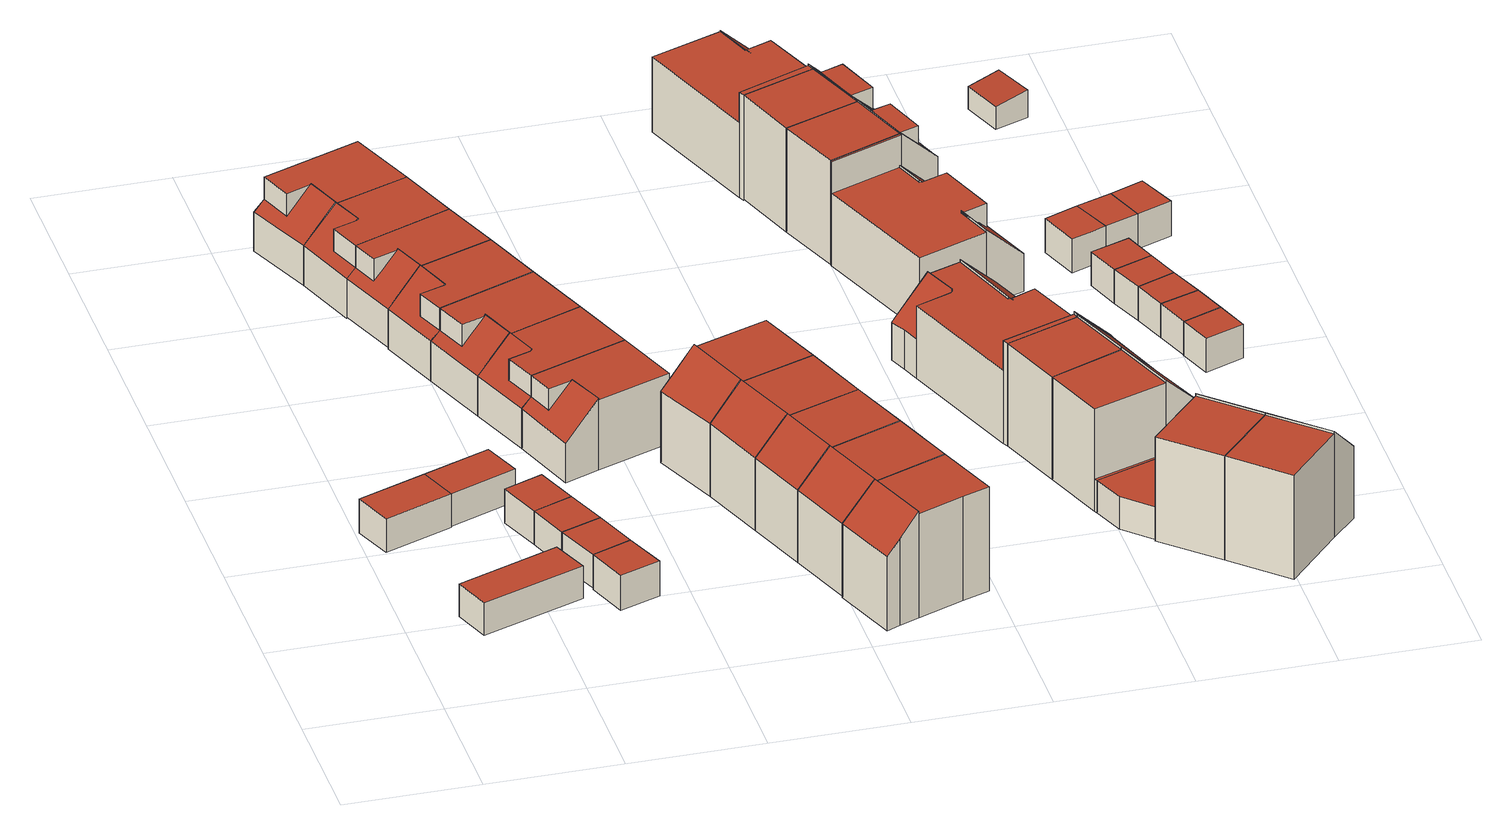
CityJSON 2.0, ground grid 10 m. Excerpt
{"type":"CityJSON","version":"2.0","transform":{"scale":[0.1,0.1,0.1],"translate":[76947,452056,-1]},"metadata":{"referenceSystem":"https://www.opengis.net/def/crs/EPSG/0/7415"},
"CityObjects":{
"building1":{"type":"Building","attributes":{"Volume":45.71,"Dakoppervlakte":16.82,"Muuroppervlakte":46.21,"Vloeroppervlakte":16.82,"hoogte_Z_max_in_m_NAP":2.34,"GEB_DOEL":"onbekend","dateOfConstruction":"1982-01-01","measuredHeight":2.72},"geometry":[{"type":"Solid","lod":"2","boundaries":[[[[0,1,2,3]],[[4,5,6,7]],[[3,5,4,0]],[[3,2,6,5]],[[6,2,1,7]],[[0,4,7,1]]]],"semantics":{"surfaces":[{"type":"GroundSurface"},{"type":"RoofSurface"},{"type":"WallSurface"}],"values":[[0,1,2,2,2,2]]}}]},
"building2":{"type":"Building","attributes":{"Volume":64.78,"Dakoppervlakte":24.63,"Muuroppervlakte":58.87,"Vloeroppervlakte":24.63,"hoogte_Z_max_in_m_NAP":2.29,"GEB_DOEL":"onbekend","dateOfConstruction":"1982-01-01","measuredHeight":2.63},"geometry":[{"type":"Solid","lod":"2","boundaries":[[[[8,9,10,11]],[[12,13,14,15]],[[10,15,14,11]],[[10,9,12,15]],[[8,13,12,9]],[[8,11,14,13]]]],"semantics":{"surfaces":[{"type":"GroundSurface"},{"type":"RoofSurface"},{"type":"WallSurface"}],"values":[[0,1,2,2,2,2]]}}]},
"building3":{"type":"Building","attributes":{"Volume":45.3,"Dakoppervlakte":16.83,"Muuroppervlakte":45.79,"Vloeroppervlakte":16.83,"hoogte_Z_max_in_m_NAP":2.34,"GEB_DOEL":"onbekend","dateOfConstruction":"1982-01-01","measuredHeight":2.69},"geometry":[{"type":"Solid","lod":"2","boundaries":[[[[16,17,18,19]],[[20,21,4,7]],[[19,21,20,16]],[[18,4,21,19]],[[17,7,4,18]],[[7,17,16,20]]]],"semantics":{"surfaces":[{"type":"GroundSurface"},{"type":"RoofSurface"},{"type":"WallSurface"}],"values":[[0,1,2,2,2,2]]}}]},
"building4":{"type":"Building","attributes":{"Volume":28.75,"Dakoppervlakte":10.76,"Muuroppervlakte":35.09,"Vloeroppervlakte":10.76,"hoogte_Z_max_in_m_NAP":2.36,"GEB_DOEL":"onbekend","dateOfConstruction":"1982-01-01","measuredHeight":2.67},"geometry":[{"type":"Solid","lod":"2","boundaries":[[[[22,23,24,25]],[[26,27,28,29]],[[22,25,27,26]],[[25,24,28,27]],[[28,24,23,29]],[[23,22,26,29]]]],"semantics":{"surfaces":[{"type":"GroundSurface"},{"type":"RoofSurface"},{"type":"WallSurface"}],"values":[[0,1,2,2,2,2]]}}]},
"building5":{"type":"Building","attributes":{"Volume":28.26,"Dakoppervlakte":10.55,"Muuroppervlakte":34.82,"Vloeroppervlakte":10.55,"hoogte_Z_max_in_m_NAP":2.36,"GEB_DOEL":"onbekend","dateOfConstruction":"1982-01-01","measuredHeight":2.68},"geometry":[{"type":"Solid","lod":"2","boundaries":[[[[25,24,30,31]],[[32,33,28,27]],[[31,30,33,32]],[[24,28,33,30]],[[25,27,28,24]],[[27,25,31,32]]]],"semantics":{"surfaces":[{"type":"GroundSurface"},{"type":"RoofSurface"},{"type":"WallSurface"}],"values":[[0,1,2,2,2,2]]}}]},
"building6":{"type":"Building","attributes":{"Volume":29.36,"Dakoppervlakte":10.89,"Muuroppervlakte":35.63,"Vloeroppervlakte":10.89,"hoogte_Z_max_in_m_NAP":2.36,"GEB_DOEL":"onbekend","dateOfConstruction":"1982-01-01","measuredHeight":2.7},"geometry":[{"type":"Solid","lod":"2","boundaries":[[[[34,31,30,35]],[[36,33,32,37]],[[34,35,36,37]],[[30,33,36,35]],[[31,32,33,30]],[[31,34,37,32]]]],"semantics":{"surfaces":[{"type":"GroundSurface"},{"type":"RoofSurface"},{"type":"WallSurface"}],"values":[[0,1,2,2,2,2]]}}]},
"building7":{"type":"Building","attributes":{"Volume":28.22,"Dakoppervlakte":10.41,"Muuroppervlakte":34.99,"Vloeroppervlakte":10.42,"hoogte_Z_max_in_m_NAP":2.36,"GEB_DOEL":"onbekend","dateOfConstruction":"1982-01-01","measuredHeight":2.71},"geometry":[{"type":"Solid","lod":"2","boundaries":[[[[38,39,40,41]],[[37,42,43,36]],[[37,38,41,42]],[[41,40,43,42]],[[39,36,43,40]],[[39,38,37,36]]]],"semantics":{"surfaces":[{"type":"GroundSurface"},{"type":"RoofSurface"},{"type":"WallSurface"}],"values":[[0,1,2,2,2,2]]}}]},
"building8":{"type":"Building","attributes":{"Volume":252.8,"Dakoppervlakte":51.14,"Muuroppervlakte":146.74,"Vloeroppervlakte":47.42,"hoogte_Z_max_in_m_NAP":5.43,"GEB_DOEL":"woonfunctie","dateOfConstruction":"1982-01-01","measuredHeight":5.73},"geometry":[{"type":"Solid","lod":"2","boundaries":[[[[44,45,46,47,48,49]],[[50,51,52,53,54,55,56]],[[57,58,59,60,61,53,62]],[[56,48,47,50]],[[57,51,50,47,46]],[[59,58,45,44]],[[55,60,59,44,49]],[[46,45,58,57]],[[62,53,52]],[[52,51,57,62]],[[60,55,54,61]],[[61,54,53]],[[55,49,48,56]]]],"semantics":{"surfaces":[{"type":"GroundSurface"},{"type":"RoofSurface"},{"type":"WallSurface"}],"values":[[0,1,1,2,2,2,2,2,2,2,2,2,2]]}}]},
"building9":{"type":"Building","attributes":{"Volume":230.32,"Dakoppervlakte":46.26,"Muuroppervlakte":142.09,"Vloeroppervlakte":43.01,"hoogte_Z_max_in_m_NAP":5.43,"GEB_DOEL":"woonfunctie","dateOfConstruction":"1982-01-01","measuredHeight":5.74},"geometry":[{"type":"Solid","lod":"2","boundaries":[[[[63,64,65,44,49,48]],[[66,56,55,67,68,69,70]],[[71,68,72,60,59,73,74]],[[66,63,48,56]],[[56,48,49,55]],[[49,44,59,60,55]],[[59,44,65,73]],[[74,73,65,64]],[[71,69,68]],[[74,70,69,71]],[[67,72,68]],[[72,67,55,60]],[[64,63,66,70,74]]]],"semantics":{"surfaces":[{"type":"GroundSurface"},{"type":"RoofSurface"},{"type":"WallSurface"}],"values":[[0,1,1,2,2,2,2,2,2,2,2,2,2]]}}]},
"building10":{"type":"Building","attributes":{"Volume":213.02,"Dakoppervlakte":43.62,"Muuroppervlakte":136.69,"Vloeroppervlakte":40.45,"hoogte_Z_max_in_m_NAP":5.43,"GEB_DOEL":"woonfunctie","dateOfConstruction":"1982-01-01","measuredHeight":5.65},"geometry":[{"type":"Solid","lod":"2","boundaries":[[[[75,76,77,78,79,80]],[[66,70,81,82,83,84,85]],[[74,73,86,87,88,82,89]],[[74,70,66,80,79]],[[84,76,75,85]],[[79,78,73,74]],[[73,78,77,86]],[[87,86,77,76,84]],[[70,74,89,81]],[[81,89,82]],[[87,84,83,88]],[[88,83,82]],[[75,80,66,85]]]],"semantics":{"surfaces":[{"type":"GroundSurface"},{"type":"RoofSurface"},{"type":"WallSurface"}],"values":[[0,1,1,2,2,2,2,2,2,2,2,2,2]]}}]},
"building11":{"type":"Building","attributes":{"Volume":230.1,"Dakoppervlakte":46.44,"Muuroppervlakte":141.85,"Vloeroppervlakte":42.98,"hoogte_Z_max_in_m_NAP":5.43,"GEB_DOEL":"woonfunctie","dateOfConstruction":"1982-01-01","measuredHeight":5.74},"geometry":[{"type":"Solid","lod":"2","boundaries":[[[[90,91,92,93,94,95]],[[85,84,96,97,98,99,100]],[[101,97,102,87,86,103,104]],[[100,90,95,85]],[[94,84,85,95]],[[86,93,92,103]],[[104,103,92,91]],[[94,93,86,87,84]],[[98,101,104,99]],[[98,97,101]],[[96,102,97]],[[102,96,84,87]],[[99,104,91,90,100]]]],"semantics":{"surfaces":[{"type":"GroundSurface"},{"type":"RoofSurface"},{"type":"WallSurface"}],"values":[[0,1,1,2,2,2,2,2,2,2,2,2,2]]}}]},
"building12":{"type":"Building","attributes":{"Volume":248.24,"Dakoppervlakte":49.58,"Muuroppervlakte":146.42,"Vloeroppervlakte":46.14,"hoogte_Z_max_in_m_NAP":5.43,"GEB_DOEL":"woonfunctie","dateOfConstruction":"1982-01-01","measuredHeight":5.75},"geometry":[{"type":"Solid","lod":"2","boundaries":[[[[105,106,107,92,91,90]],[[108,109,100,99,110,111,112]],[[104,103,113,114,115,111,116]],[[90,100,109,105]],[[100,90,91,104,99]],[[103,92,107,113]],[[108,114,113,107,106]],[[91,92,103,104]],[[116,111,110]],[[110,99,104,116]],[[114,108,112,115]],[[115,112,111]],[[106,105,109,108]]]],"semantics":{"surfaces":[{"type":"GroundSurface"},{"type":"RoofSurface"},{"type":"WallSurface"}],"values":[[0,1,1,2,2,2,2,2,2,2,2,2,2]]}}]},
"building13":{"type":"Building","attributes":{"Volume":236.9,"Dakoppervlakte":47.36,"Muuroppervlakte":143.82,"Vloeroppervlakte":44.05,"hoogte_Z_max_in_m_NAP":5.43,"GEB_DOEL":"woonfunctie","dateOfConstruction":"1982-01-01","measuredHeight":5.75},"geometry":[{"type":"Solid","lod":"2","boundaries":[[[[117,118,119,107,106,105]],[[109,108,120,121,122,123,124]],[[125,121,126,114,113,127,128]],[[124,117,105,109]],[[109,105,106,108]],[[114,108,106,107,113]],[[113,107,119,127]],[[128,127,119,118]],[[125,122,121]],[[122,125,128,123]],[[120,126,121]],[[126,120,108,114]],[[124,123,128,118,117]]]],"semantics":{"surfaces":[{"type":"GroundSurface"},{"type":"RoofSurface"},{"type":"WallSurface"}],"values":[[0,1,1,2,2,2,2,2,2,2,2,2,2]]}}]},
"building14":{"type":"Building","attributes":{"Volume":240.08,"Dakoppervlakte":48.71,"Muuroppervlakte":143.74,"Vloeroppervlakte":44.96,"hoogte_Z_max_in_m_NAP":5.43,"GEB_DOEL":"woonfunctie","dateOfConstruction":"1982-01-01","measuredHeight":5.74},"geometry":[{"type":"Solid","lod":"2","boundaries":[[[[129,119,118,117,130,131]],[[124,123,132,133,134,135,136]],[[128,127,137,138,139,133,140]],[[130,136,135,131]],[[136,130,117,124]],[[135,138,137,129,131]],[[119,127,128,118]],[[137,127,119,129]],[[123,128,140,132]],[[132,140,133]],[[138,135,134,139]],[[139,134,133]],[[117,118,128,123,124]]]],"semantics":{"surfaces":[{"type":"GroundSurface"},{"type":"RoofSurface"},{"type":"WallSurface"}],"values":[[0,1,1,2,2,2,2,2,2,2,2,2,2]]}}]},
"building15":{"type":"Building","attributes":{"Volume":369.72,"Dakoppervlakte":52.82,"Muuroppervlakte":212.74,"Vloeroppervlakte":46.94,"hoogte_Z_max_in_m_NAP":8.1,"GEB_DOEL":"woonfunctie","dateOfConstruction":"1982-01-01","measuredHeight":8.4},"geometry":[{"type":"Solid","lod":"2","boundaries":[[[[141,142,143,144,145,146]],[[147,148,149,150]],[[151,152,153,154]],[[145,148,147,146]],[[149,142,141,150]],[[147,150,141,146]],[[143,142,149,153,152]],[[145,144,151,154,148]],[[152,151,144,143]],[[153,149,148,154]]]],"semantics":{"surfaces":[{"type":"GroundSurface"},{"type":"RoofSurface"},{"type":"WallSurface"}],"values":[[0,1,1,2,2,2,2,2,2,2]]}}]},
"building16":{"type":"Building","attributes":{"Volume":355.92,"Dakoppervlakte":50.66,"Muuroppervlakte":209.78,"Vloeroppervlakte":45.12,"hoogte_Z_max_in_m_NAP":8.1,"GEB_DOEL":"woonfunctie","dateOfConstruction":"1982-01-01","measuredHeight":8.39},"geometry":[{"type":"Solid","lod":"2","boundaries":[[[[155,156,157,143,142,141]],[[150,149,158,159]],[[160,153,152,161]],[[159,155,141,150]],[[142,149,150,141]],[[155,159,158,156]],[[142,143,152,153,149]],[[152,143,157,161]],[[161,157,156,158,160]],[[160,158,149,153]]]],"semantics":{"surfaces":[{"type":"GroundSurface"},{"type":"RoofSurface"},{"type":"WallSurface"}],"values":[[0,1,1,2,2,2,2,2,2,2]]}}]},
"building17":{"type":"Building","attributes":{"Volume":334.27,"Dakoppervlakte":47.74,"Muuroppervlakte":204.89,"Vloeroppervlakte":42.47,"hoogte_Z_max_in_m_NAP":8.09,"GEB_DOEL":"woonfunctie","dateOfConstruction":"1982-01-01","measuredHeight":8.38},"geometry":[{"type":"Solid","lod":"2","boundaries":[[[[162,163,164,157,156,155]],[[158,165,166,159]],[[161,167,168,160]],[[162,166,165,163]],[[162,155,159,166]],[[156,158,159,155]],[[156,157,161,160,158]],[[161,157,164,167]],[[168,167,164,163,165]],[[168,165,158,160]]]],"semantics":{"surfaces":[{"type":"GroundSurface"},{"type":"RoofSurface"},{"type":"WallSurface"}],"values":[[0,1,1,2,2,2,2,2,2,2]]}}]},
"building18":{"type":"Building","attributes":{"Volume":356.22,"Dakoppervlakte":50.75,"Muuroppervlakte":209.85,"Vloeroppervlakte":45.17,"hoogte_Z_max_in_m_NAP":8.08,"GEB_DOEL":"woonfunctie","dateOfConstruction":"1982-01-01","measuredHeight":8.39},"geometry":[{"type":"Solid","lod":"2","boundaries":[[[[169,170,171,164,163,162]],[[172,166,165,173]],[[174,168,167,175]],[[163,165,166,162]],[[173,170,169,172]],[[172,169,162,166]],[[163,164,167,168,165]],[[167,164,171,175]],[[171,170,173,174,175]],[[174,173,165,168]]]],"semantics":{"surfaces":[{"type":"GroundSurface"},{"type":"RoofSurface"},{"type":"WallSurface"}],"values":[[0,1,1,2,2,2,2,2,2,2]]}}]},
"building19":{"type":"Building","attributes":{"Volume":348.29,"Dakoppervlakte":49.38,"Muuroppervlakte":209.51,"Vloeroppervlakte":43.9,"hoogte_Z_max_in_m_NAP":8.08,"GEB_DOEL":"woonfunctie","dateOfConstruction":"1982-01-01","measuredHeight":8.44},"geometry":[{"type":"Solid","lod":"2","boundaries":[[[[176,177,178,179,180,181,182,183]],[[173,184,185,186,172]],[[174,175,187,188,189]],[[183,182,186,185]],[[186,182,181,172]],[[180,173,172,181]],[[173,180,179,175,174]],[[175,179,178,187]],[[178,177,188,187]],[[188,177,176,184,189]],[[184,173,174,189]],[[176,183,185,184]]]],"semantics":{"surfaces":[{"type":"GroundSurface"},{"type":"RoofSurface"},{"type":"WallSurface"}],"values":[[0,1,1,2,2,2,2,2,2,2,2,2]]}}]},
"building20":{"type":"Building","attributes":{"Volume":630.04,"Dakoppervlakte":131.74,"Muuroppervlakte":263.47,"Vloeroppervlakte":116.62,"hoogte_Z_max_in_m_NAP":8.09,"GEB_DOEL":"woonfunctie","dateOfConstruction":"1982-01-01","measuredHeight":8.38},"geometry":[{"type":"Solid","lod":"2","boundaries":[[[[190,191,192,193,194,195,196,197,198,199,200]],[[201,202,203,204,205,206,207,208,209,210,211,212,213]],[[214,215,216,217,203,218]],[[211,219,220,208,221,222,223,224,225,226,227]],[[228,229,230,231]],[[232,233,234,235]],[[193,192,201,213]],[[199,205,204,217,200]],[[192,191,215,214,201]],[[215,191,190,216]],[[217,216,190,200]],[[217,204,203]],[[202,218,203]],[[218,202,201,214]],[[213,226,225,194,193]],[[228,198,197,229]],[[231,205,199,198,228]],[[197,196,233,232,229]],[[234,233,196,195,224]],[[235,230,229,232]],[[235,234,224,223,230]],[[220,209,208]],[[209,220,219,210]],[[210,219,211]],[[226,213,212,227]],[[227,212,211]],[[207,221,208]],[[221,207,206,222]],[[206,205,231,230,223,222]],[[195,194,225,224]]]],"semantics":{"surfaces":[{"type":"GroundSurface"},{"type":"RoofSurface"},{"type":"WallSurface"}],"values":[[0,1,1,1,1,1,2,2,2,2,2,2,2,2,2,2,2,2,2,2,2,2,2,2,2,2,2,2,2,2]]}}]},
"building21":{"type":"Building","attributes":{"Volume":350.85,"Dakoppervlakte":50.94,"Muuroppervlakte":208.42,"Vloeroppervlakte":44.9,"hoogte_Z_max_in_m_NAP":8.09,"GEB_DOEL":"woonfunctie","dateOfConstruction":"1982-01-01","measuredHeight":8.42},"geometry":[{"type":"Solid","lod":"2","boundaries":[[[[198,197,196,236,237,238]],[[229,228,239,240]],[[241,233,232,242]],[[239,238,237,240]],[[198,228,229,197]],[[239,228,198,238]],[[241,242,240,237,236]],[[196,233,241,236]],[[196,197,229,232,233]],[[232,229,240,242]]]],"semantics":{"surfaces":[{"type":"GroundSurface"},{"type":"RoofSurface"},{"type":"WallSurface"}],"values":[[0,1,1,2,2,2,2,2,2,2]]}}]},
"building22":{"type":"Building","attributes":{"Volume":72.45,"Dakoppervlakte":27.36,"Muuroppervlakte":62.65,"Vloeroppervlakte":27.36,"hoogte_Z_max_in_m_NAP":2.31,"GEB_DOEL":"overige gebruiksfunctie","dateOfConstruction":"1982-01-01","measuredHeight":2.65},"geometry":[{"type":"Solid","lod":"2","boundaries":[[[[243,244,245,246,247]],[[248,249,250,251,252]],[[244,243,248,252]],[[243,247,249,248]],[[247,246,250,249]],[[251,250,246,245]],[[245,244,252,251]]]],"semantics":{"surfaces":[{"type":"GroundSurface"},{"type":"RoofSurface"},{"type":"WallSurface"}],"values":[[0,1,2,2,2,2,2]]}}]},
"building23":{"type":"Building","attributes":{"Volume":360.15,"Dakoppervlakte":53.51,"Muuroppervlakte":210.26,"Vloeroppervlakte":47.29,"hoogte_Z_max_in_m_NAP":8.09,"GEB_DOEL":"woonfunctie","dateOfConstruction":"1982-01-01","measuredHeight":8.43},"geometry":[{"type":"Solid","lod":"2","boundaries":[[[[237,236,253,245,244,254,238]],[[239,255,256,240]],[[257,241,242,258]],[[259,252,251,260,261]],[[238,239,240,237]],[[236,237,240,242,241]],[[241,257,260,253,236]],[[253,260,251,245]],[[244,252,259,254]],[[251,252,244,245]],[[258,256,261,260,257]],[[261,256,255,259]],[[242,240,256,258]],[[255,239,238,254,259]]]],"semantics":{"surfaces":[{"type":"GroundSurface"},{"type":"RoofSurface"},{"type":"WallSurface"}],"values":[[0,1,1,1,2,2,2,2,2,2,2,2,2,2]]}}]},
"building24":{"type":"Building","attributes":{"Volume":560.01,"Dakoppervlakte":107.93,"Muuroppervlakte":258.38,"Vloeroppervlakte":92.78,"hoogte_Z_max_in_m_NAP":8.13,"GEB_DOEL":"woonfunctie","dateOfConstruction":"1982-01-01","measuredHeight":8.48},"geometry":[{"type":"MultiSurface","lod":"2","boundaries":[[[262,263,264,265,266,267,268,269]],[[270,271,272,273,274,275,276,277,278,279]],[[274,280,281,271,282,283,284,285,286,287,288]],[[289,290,291,292]],[[293,294,295,296]],[[297,298,299,300]],[[276,265,264,277]],[[278,277,264,263]],[[285,267,266,286]],[[276,287,286,266,265]],[[289,278,263,262,290]],[[269,268,294,293,291]],[[267,285,295,294,268]],[[291,293,296,292]],[[296,295,285,284,292]],[[281,272,271]],[[272,281,280,273]],[[273,280,274]],[[270,282,271]],[[270,279,283,282]],[[287,276,275,288]],[[288,275,274]],[[283,279,278,289,292,284]],[[291,290,262,269]],[[299,301,302,300]],[[297,300,302]]],"semantics":{"surfaces":[{"type":"GroundSurface"},{"type":"RoofSurface"},{"type":"WallSurface"}],"values":[0,1,1,1,1,1,2,2,2,2,2,2,2,2,2,2,2,2,2,2,2,2,2,2,2,2]}}]},
"building25":{"type":"Building","attributes":{"Volume":332.9,"Dakoppervlakte":41.6,"Muuroppervlakte":209.5,"Vloeroppervlakte":44.79,"hoogte_Z_max_in_m_NAP":8.13,"GEB_DOEL":"woonfunctie","dateOfConstruction":"1982-01-01","measuredHeight":8.4},"geometry":[{"type":"MultiSurface","lod":"2","boundaries":[[[303,304,305,306,307,308,309,310]],[[290,311,312,291]],[[313,294,302,301,298,297,293,314]],[[290,310,309,311]],[[309,308,312,311]],[[313,314,312,308,307]],[[313,307,306,294]],[[291,293,297,302,294,306,305,304,303]],[[314,293,291,312]],[[291,303,310,290]],[[301,299,298]]],"semantics":{"surfaces":[{"type":"GroundSurface"},{"type":"RoofSurface"},{"type":"WallSurface"}],"values":[0,1,1,2,2,2,2,2,2,2,2]}}]},
"building26":{"type":"Building","attributes":{"Volume":348.84,"Dakoppervlakte":43.04,"Muuroppervlakte":206.94,"Vloeroppervlakte":44.28,"hoogte_Z_max_in_m_NAP":8.13,"GEB_DOEL":"woonfunctie","dateOfConstruction":"1982-01-01","measuredHeight":8.39},"children":["building26-1"],"geometry":[{"type":"Solid","lod":"2","boundaries":[[[[309,308,307,315,316,317]],[[311,318,319,312]],[[313,314,320,321],[322,323,324,325]],[[309,311,312,308]],[[311,309,317,318]],[[316,315,321,320,319]],[[321,315,307,313]],[[312,314,313,307,308]],[[312,319,320,314]],[[317,316,319,318]],[[322,326,327,323]],[[326,325,324,327]],[[327,324,323]],[[322,325,326]]]],"semantics":{"surfaces":[{"type":"GroundSurface"},{"type":"RoofSurface"},{"type":"WallSurface"}],"values":[[0,1,1,2,2,2,2,2,2,2,1,2,2,2]]}}]},
"building26-1":{"type":"BuildingInstallation","attributes":{"relationToConstruction":"outside"},"parents":["building26"],"geometry":[{"type":"MultiSurface","lod":"2","boundaries":[[[322,326,327,323]],[[326,325,324,327]],[[327,324,323]],[[322,325,326]]],"semantics":{"surfaces":[{"type":"RoofSurface"},{"type":"WallSurface"}],"values":[0,1,1,1]}}]},
"building27":{"type":"Building","attributes":{"Volume":495.49,"Dakoppervlakte":99.03,"Muuroppervlakte":242.9,"Vloeroppervlakte":90.33,"hoogte_Z_max_in_m_NAP":8.13,"GEB_DOEL":"woonfunctie","dateOfConstruction":"1982-01-01","measuredHeight":8.41},"geometry":[{"type":"Solid","lod":"2","boundaries":[[[[328,329,330,331,317,316,315,332]],[[333,334,335,336,337,338,339,340,341,342]],[[343,337,344,345,334,346,347,348,349,350,351]],[[319,318,352,353]],[[320,354,355,321]],[[341,330,329,342]],[[341,340,331,330]],[[329,328,348,347,342]],[[332,349,348,328]],[[317,318,319,316]],[[355,349,332,315,321]],[[319,320,321,315,316]],[[320,319,353,354]],[[353,350,349,355,354]],[[345,335,334]],[[344,336,335,345]],[[336,344,337]],[[333,342,347,346]],[[339,338,343,351]],[[343,338,337]],[[346,334,333]],[[352,340,339,351,350,353]],[[331,340,352,318,317]]]],"semantics":{"surfaces":[{"type":"GroundSurface"},{"type":"RoofSurface"},{"type":"WallSurface"}],"values":[[0,1,1,1,1,2,2,2,2,2,2,2,2,2,2,2,2,2,2,2,2,2,2]]}}]},
"building28":{"type":"Building","attributes":{"Volume":362.06,"Dakoppervlakte":51.63,"Muuroppervlakte":212.17,"Vloeroppervlakte":45.71,"hoogte_Z_max_in_m_NAP":8.1,"GEB_DOEL":"woonfunctie","dateOfConstruction":"1982-01-01","measuredHeight":8.48},"geometry":[{"type":"Solid","lod":"2","boundaries":[[[[356,357,358,359,360,361]],[[362,363,364,365]],[[366,367,368,369]],[[358,363,362,359]],[[357,364,363,358]],[[365,364,357,356]],[[356,361,366,369,365]],[[361,360,367,366]],[[368,367,360,359,362]],[[369,368,362,365]]]],"semantics":{"surfaces":[{"type":"GroundSurface"},{"type":"RoofSurface"},{"type":"WallSurface"}],"values":[[0,1,1,2,2,2,2,2,2,2]]}}]},
"building29":{"type":"Building","attributes":{"Volume":362.82,"Dakoppervlakte":51.71,"Muuroppervlakte":212.31,"Vloeroppervlakte":45.79,"hoogte_Z_max_in_m_NAP":8.1,"GEB_DOEL":"woonfunctie","dateOfConstruction":"1982-01-01","measuredHeight":8.48},"geometry":[{"type":"Solid","lod":"2","boundaries":[[[[370,371,372,357,356,361]],[[364,373,374,365]],[[375,376,366,369]],[[365,356,357,364]],[[372,373,364,357]],[[373,372,371,374]],[[366,376,370,361]],[[365,369,366,361,356]],[[375,374,371,370,376]],[[369,365,374,375]]]],"semantics":{"surfaces":[{"type":"GroundSurface"},{"type":"RoofSurface"},{"type":"WallSurface"}],"values":[[0,1,1,2,2,2,2,2,2,2]]}}]},
"building30":{"type":"Building","attributes":{"Volume":23.91,"Dakoppervlakte":8.76,"Muuroppervlakte":32.44,"Vloeroppervlakte":8.76,"hoogte_Z_max_in_m_NAP":2.39,"GEB_DOEL":"onbekend","dateOfConstruction":"1982-01-01","measuredHeight":2.73},"geometry":[{"type":"Solid","lod":"2","boundaries":[[[[377,378,379,380,381]],[[382,383,384,385,386]],[[378,377,385,384]],[[379,383,382,380]],[[378,384,383,379]],[[377,381,380,382,386,385]]]],"semantics":{"surfaces":[{"type":"GroundSurface"},{"type":"RoofSurface"},{"type":"WallSurface"}],"values":[[0,1,2,2,2,2]]}}]},
"building31":{"type":"Building","attributes":{"Volume":22.63,"Dakoppervlakte":8.3,"Muuroppervlakte":31.48,"Vloeroppervlakte":8.3,"hoogte_Z_max_in_m_NAP":2.39,"GEB_DOEL":"onbekend","dateOfConstruction":"1982-01-01","measuredHeight":2.73},"geometry":[{"type":"Solid","lod":"2","boundaries":[[[[387,388,389,390]],[[391,392,393,394]],[[392,391,390,389]],[[388,393,392,389]],[[387,394,393,388]],[[387,390,391,394]]]],"semantics":{"surfaces":[{"type":"GroundSurface"},{"type":"RoofSurface"},{"type":"WallSurface"}],"values":[[0,1,2,2,2,2]]}}]},
"building32":{"type":"Building","attributes":{"Volume":22.54,"Dakoppervlakte":8.3,"Muuroppervlakte":31.36,"Vloeroppervlakte":8.3,"hoogte_Z_max_in_m_NAP":2.39,"GEB_DOEL":"onbekend","dateOfConstruction":"1982-01-01","measuredHeight":2.72},"geometry":[{"type":"Solid","lod":"2","boundaries":[[[[390,389,395,396]],[[391,397,398,392]],[[398,397,396,395]],[[395,389,392,398]],[[391,392,389,390]],[[390,396,397,391]]]],"semantics":{"surfaces":[{"type":"GroundSurface"},{"type":"RoofSurface"},{"type":"WallSurface"}],"values":[[0,1,2,2,2,2]]}}]},
"building33":{"type":"Building","attributes":{"Volume":22.6,"Dakoppervlakte":8.3,"Muuroppervlakte":31.45,"Vloeroppervlakte":8.3,"hoogte_Z_max_in_m_NAP":2.39,"GEB_DOEL":"onbekend","dateOfConstruction":"1982-01-01","measuredHeight":2.72},"geometry":[{"type":"Solid","lod":"2","boundaries":[[[[396,395,399,400]],[[401,402,398,397]],[[402,401,400,399]],[[395,398,402,399]],[[396,397,398,395]],[[396,400,401,397]]]],"semantics":{"surfaces":[{"type":"GroundSurface"},{"type":"RoofSurface"},{"type":"WallSurface"}],"values":[[0,1,2,2,2,2]]}}]},
"building34":{"type":"Building","attributes":{"Volume":22.67,"Dakoppervlakte":8.3,"Muuroppervlakte":31.54,"Vloeroppervlakte":8.3,"hoogte_Z_max_in_m_NAP":2.39,"GEB_DOEL":"onbekend","dateOfConstruction":"1982-01-01","measuredHeight":2.73},"geometry":[{"type":"Solid","lod":"2","boundaries":[[[[403,404,405,400,399]],[[406,407,402,401,408]],[[399,402,407,403]],[[400,401,402,399]],[[406,408,401,400,405,404]],[[407,406,404,403]]]],"semantics":{"surfaces":[{"type":"GroundSurface"},{"type":"RoofSurface"},{"type":"WallSurface"}],"values":[[0,1,2,2,2,2]]}}]},
"building35":{"type":"Building","attributes":{"Volume":22.73,"Dakoppervlakte":8.3,"Muuroppervlakte":31.63,"Vloeroppervlakte":8.3,"hoogte_Z_max_in_m_NAP":2.39,"GEB_DOEL":"onbekend","dateOfConstruction":"1982-01-01","measuredHeight":2.74},"geometry":[{"type":"Solid","lod":"2","boundaries":[[[[404,403,409,410]],[[406,411,412,407]],[[404,410,411,406]],[[410,409,412,411]],[[403,407,412,409]],[[403,404,406,407]]]],"semantics":{"surfaces":[{"type":"GroundSurface"},{"type":"RoofSurface"},{"type":"WallSurface"}],"values":[[0,1,2,2,2,2]]}}]},
"building36":{"type":"Building","attributes":{"Volume":24.28,"Dakoppervlakte":8.76,"Muuroppervlakte":32.93,"Vloeroppervlakte":8.76,"hoogte_Z_max_in_m_NAP":2.39,"GEB_DOEL":"onbekend","dateOfConstruction":"1982-01-01","measuredHeight":2.77},"geometry":[{"type":"Solid","lod":"2","boundaries":[[[[413,414,415,416]],[[417,418,383,382]],[[415,414,382,383]],[[414,413,417,382]],[[416,418,417,413]],[[415,383,418,416]]]],"semantics":{"surfaces":[{"type":"GroundSurface"},{"type":"RoofSurface"},{"type":"WallSurface"}],"values":[[0,1,2,2,2,2]]}}]},
"building37":{"type":"Building","attributes":{"Volume":17.24,"Dakoppervlakte":8.66,"Muuroppervlakte":23.74,"Vloeroppervlakte":8.56,"hoogte_Z_max_in_m_NAP":1.84,"GEB_DOEL":"onbekend","dateOfConstruction":"1982-01-01","measuredHeight":2.22},"geometry":[{"type":"Solid","lod":"2","boundaries":[[[[419,420,421,422]],[[423,424,425,426]],[[423,419,422,424]],[[425,424,422,421]],[[425,421,420,426]],[[420,419,423,426]]]],"semantics":{"surfaces":[{"type":"GroundSurface"},{"type":"RoofSurface"},{"type":"WallSurface"}],"values":[[0,1,2,2,2,2]]}}]},
"building38":{"type":"Building","attributes":{"Volume":24.69,"Dakoppervlakte":8.76,"Muuroppervlakte":33.49,"Vloeroppervlakte":8.76,"hoogte_Z_max_in_m_NAP":2.39,"GEB_DOEL":"onbekend","dateOfConstruction":"1982-01-01","measuredHeight":2.82},"geometry":[{"type":"Solid","lod":"2","boundaries":[[[[427,413,416,428]],[[429,430,418,417]],[[416,413,417,418]],[[429,417,413,427]],[[428,430,429,427]],[[416,418,430,428]]]],"semantics":{"surfaces":[{"type":"GroundSurface"},{"type":"RoofSurface"},{"type":"WallSurface"}],"values":[[0,1,2,2,2,2]]}}]}
},
"vertices":[
[54,250,6],[65,221,6],[14,202,6],[3,231,6],[54,250,33],[3,231,33],[14,202,33],[65,221,33],
[50,81,7],[40,109,7],[116,137,7],[127,109,7],[40,109,33],[50,81,33],[127,109,33],[116,137,33],
[115,240,7],[65,221,7],[54,250,7],[104,269,7],[115,240,33],[104,269,33],
[101,216,7],[130,227,7],[142,195,7],[113,184,7],[101,216,34],[113,184,34],[142,195,34],[130,227,34],
[154,164,7],[124,153,7],[124,153,34],[154,164,34],
[137,120,7],[166,131,7],[166,131,34],[137,120,34],
[137,120,6],[166,131,6],[178,100,6],[148,89,6],[148,89,34],[178,100,34],
[49,543,7],[28,594,7],[36,597,7],[109,624,7],[129,572,7],[74,552,7],[109,624,63],[36,597,63],[45,572,63],[63,579,63],[64,579,63],[74,552,63],[129,572,63],[36,597,45],[28,594,38],[49,543,39],[74,552,64],[64,579,64],[45,572,45],
[146,525,7],[73,497,7],[66,495,7],[146,525,63],[83,528,63],[81,527,63],[64,521,63],[73,497,63],[64,521,45],[83,528,64],[66,495,39],[73,497,45],
[163,480,8],[108,460,8],[83,450,8],[66,495,8],[73,497,8],[146,525,8],[80,477,63],[98,483,63],[99,484,63],[108,460,63],[163,480,63],[83,450,39],[108,460,64],[99,484,64],[80,477,45],
[180,433,7],[107,405,7],[100,403,7],[83,450,7],[108,460,7],[163,480,7],[118,432,63],[117,432,63],[99,426,63],[107,405,63],[180,433,63],[99,426,45],[118,432,64],[100,403,39],[107,405,45],
[199,382,7],[144,361,7],[119,352,7],[144,361,63],[199,382,63],[116,381,63],[133,387,63],[134,388,63],[119,352,39],[144,361,64],[134,388,64],[116,381,45],
[217,333,7],[144,306,7],[137,304,7],[153,337,63],[152,336,63],[135,330,63],[144,306,63],[217,333,63],[135,330,46],[153,337,64],[137,304,39],[144,306,46],
[154,254,7],[235,284,7],[180,264,7],[151,286,63],[168,292,63],[169,292,63],[180,264,63],[235,284,63],[154,254,38],[180,264,64],[169,292,64],[151,286,46],
[324,241,7],[268,221,7],[244,212,7],[223,262,7],[249,272,7],[305,292,7],[305,292,89],[249,272,89],[268,221,89],[324,241,89],[223,262,64],[244,212,65],[268,221,91],[249,272,91],
[342,191,7],[287,171,7],[262,162,7],[287,171,89],[342,191,89],[287,171,91],[262,162,65],
[359,145,7],[304,124,7],[279,115,7],[304,124,89],[359,145,89],[279,115,65],[304,124,91],
[377,96,7],[322,75,7],[297,66,7],[377,96,89],[322,75,89],[322,75,91],[297,66,65],
[340,27,6],[325,21,6],[315,17,6],[297,66,6],[322,75,6],[377,96,6],[395,48,6],[375,41,6],[340,27,89],[375,41,89],[395,48,89],[315,17,65],[325,21,75],[340,27,91],
[413,334,7],[408,347,7],[436,357,7],[461,366,7],[489,377,7],[536,255,7],[537,251,7],[509,241,7],[455,221,7],[453,225,7],[418,320,7],[436,357,65],[446,331,65],[445,330,65],[418,320,65],[453,225,65],[505,244,65],[497,267,65],[498,267,65],[518,275,65],[501,320,65],[482,312,65],[480,312,65],[461,366,65],[436,357,67],[408,347,37],[413,334,38],[418,320,38],[446,331,67],[501,320,46],[518,275,46],[497,267,67],[505,244,67],[508,245,64],[536,255,36],[489,377,38],[461,366,67],[480,312,67],[455,221,89],[509,241,89],[508,245,89],[453,225,89],[509,241,91],[537,251,62],[536,255,62],[508,245,91],
[554,203,7],[527,193,7],[473,172,7],[473,172,89],[527,193,89],[554,203,62],[527,193,91],
[500,99,7],[491,123,7],[574,152,7],[579,144,7],[520,80,7],[500,99,33],[520,80,33],[579,144,33],[574,152,33],[491,123,33],
[573,154,7],[490,125,7],[490,125,89],[545,144,89],[573,154,62],[545,144,91],[490,125,33],[573,154,33],[545,144,33],
[365,571,6],[363,575,6],[328,671,6],[381,690,6],[409,700,6],[445,606,6],[447,601,6],[419,591,6],[408,617,66],[409,618,66],[428,625,66],[411,670,66],[392,663,66],[391,662,66],[381,690,66],[328,671,66],[363,575,66],[416,595,66],[411,670,46],[428,625,46],[408,617,67],[416,595,67],[417,596,65],[445,606,37],[409,700,38],[381,690,67],[391,662,67],[363,575,90],[365,571,90],[419,591,90],[417,596,90],[419,591,91],[447,601,62],[445,606,62],[417,596,91],[425,593,85],[437,559,85],[454,565,85],[442,599,85],[454,565,68],[442,599,68],
[419,591,7],[425,593,7],[442,599,7],[447,601,7],[465,553,7],[437,543,7],[382,523,7],[365,571,7],[382,523,90],[437,543,90],[465,553,62],[437,543,91],
[482,506,7],[454,496,7],[400,475,7],[400,475,90],[454,496,90],[454,496,91],[482,506,62],[457,505,85],[445,537,85],[460,542,71],[471,510,71],[471,510,85],[460,542,85],
[517,408,7],[488,398,7],[436,378,7],[400,473,7],[483,504,7],[478,426,65],[479,426,65],[498,433,65],[482,478,65],[463,471,65],[461,471,65],[453,493,65],[400,473,65],[436,378,65],[488,398,65],[461,471,67],[482,478,45],[498,433,45],[478,426,67],[488,398,67],[517,408,37],[483,504,36],[455,494,65],[453,493,67],[400,473,90],[455,494,90],[455,494,91],[483,504,62],
[599,87,6],[559,44,6],[520,80,6],[560,123,6],[579,144,6],[618,108,6],[560,123,89],[520,80,89],[559,44,89],[599,87,89],[618,108,63],[579,144,63],[560,123,91],[599,87,91],
[657,72,6],[638,52,6],[598,8,6],[598,8,89],[638,52,89],[638,52,91],[657,72,64],
[555,422,7],[544,452,7],[569,462,7],[581,432,7],[569,427,7],[581,432,34],[569,462,34],[544,452,34],[555,422,34],[569,427,34],
[563,403,7],[592,413,7],[601,388,7],[572,377,7],[572,377,34],[601,388,34],[592,413,34],[563,403,34],
[610,363,7],[582,352,7],[582,352,34],[610,363,34],
[620,337,7],[591,327,7],[591,327,34],[620,337,34],
[629,312,7],[600,301,7],[600,302,7],[600,301,34],[629,312,34],[600,302,34],
[638,287,7],[609,276,7],[609,276,34],[638,287,34],
[606,441,6],[581,432,6],[569,462,6],[595,471,6],[606,441,34],[595,471,34],
[542,643,6],[566,652,6],[578,622,6],[553,613,6],[542,643,24],[553,613,24],[578,622,28],[566,652,28],
[632,451,6],[620,481,6],[632,451,34],[620,481,34]
]}
